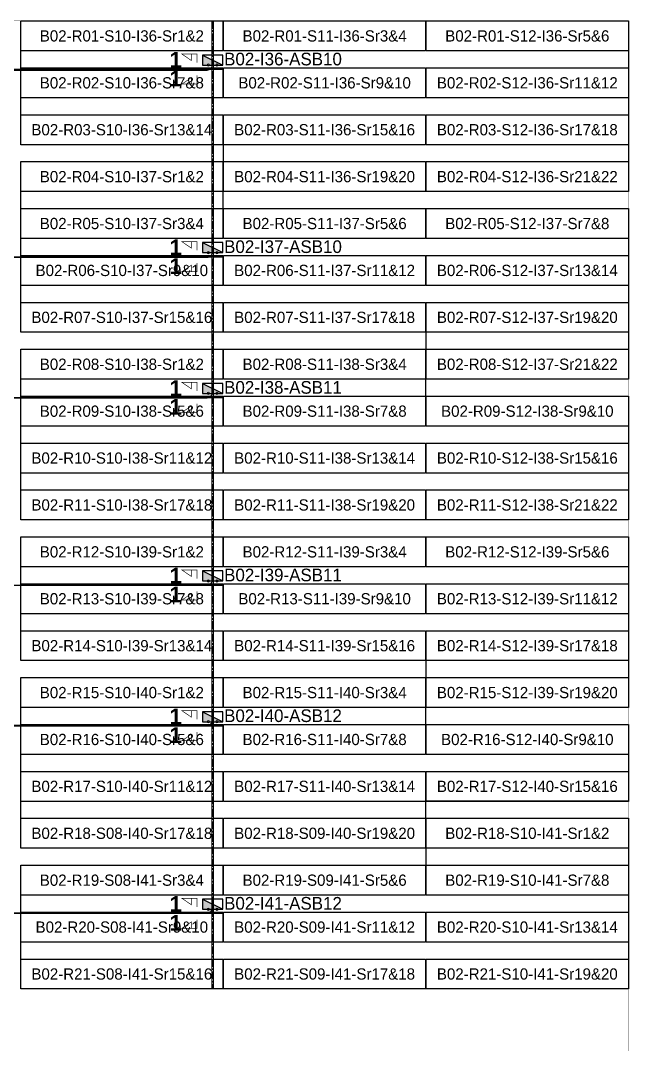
# Model space of a CAD drawing. Header units: metres. Extents: x 531759 to 532148, y 2675314 to 2675634.
# Drawn here: x 532050.6 to 532147.7, y 2675470.4 to 2675634.2 of the extents above; entities that cross this region are included whole.
import ezdxf
from ezdxf.enums import TextEntityAlignment as Align

# ---------------------------------------------------------------- set-up
doc = ezdxf.new("R2010")
doc.units = ezdxf.units.M
doc.linetypes.add('CENTER', pattern=[2, 1.25, -0.25, 0.25, -0.25])
doc.layers.add('Boundary-12.5 MW Block', color=6, linetype='Continuous', lineweight=9)
doc.layers.add('PILE', color=1, linetype='Continuous', lineweight=15)
for name, color, linetype in [('DC Trench BL-02', 40, 'Continuous'), ('E-Inverter Grouping', 2, 'Continuous'), ('Inverter Block-02', 7, 'Continuous'), ('LT Cable(AG) INV to LT Panel BL-02', 2, 'Continuous'), ('Messenger Wire Block-02 (Master Path)', 30, 'Continuous'), ('Messenger Wire Block-02 (MW Path)', 191, 'Continuous'), ('MMS Table Block-02', 8, 'Continuous'), ('Plan Line - DC BL-02', 40, 'Continuous'), ('Section Marking BL-02', 2, 'Continuous')]:
    doc.layers.add(name, color=color, linetype=linetype)
doc.styles.add('BoldTextStyle', font='arialbd.ttf')
doc.styles.get("Standard").update_dxf_attribs({"font": 'Adani Regular.ttf'})

# ---------------------------------------------------------------- blocks, each defined once
blk = doc.blocks.new('MMS Table (32.292 x 4.788)')
at = {"color": 0}
blk.add_lwpolyline([(0, -0.002), (0, 4.786), (32.292, 4.786), (32.292, -0.002)], close=True, dxfattribs=at)
at = {"color": 7}
blk.add_attdef('ID1', text='', height=1.8, dxfattribs=at).set_placement((16.146, 2.392), align=Align.MIDDLE_CENTER)
blk = doc.blocks.new('Inverter Block')
h = blk.add_hatch(color=0)
h.dxf.hatch_style = 1
h.paths.add_polyline_path([(-1.46, 2.27), (-1.46, 0.85), (1.46, 0.85)])
at = {"color": 0}
blk.add_lwpolyline([(1.46, 2.27), (-1.46, 2.27), (-1.46, 0.85), (1.46, 0.85)], close=True, dxfattribs=at)
blk.add_lwpolyline([(-1.46, 2.27), (1.46, 0.85)], dxfattribs=at)
at = {"layer": 'PILE'}
for centre in [(-0.61, 0.85), (0.61, 0.85)]:
    blk.add_circle(centre, 0.156, dxfattribs=at)
at = {"color": 7}
blk.add_attdef('ID', (-1.46, 3.01), '', height=1.8, dxfattribs=at)

msp = doc.modelspace()

# ---------------------------------------------------------------- linework, layer by layer
at = {"layer": 'Boundary-12.5 MW Block', "const_width": 0.05}
msp.add_lwpolyline([(531759.1, 2675634.08), (532147.7, 2675634.08), (532147.7, 2675321.79), (532082.92, 2675321.79), (532082.92, 2675314.29), (531759.1, 2675314.29)], close=True, dxfattribs=at)
at = {"layer": 'DC Trench BL-02', "color": 40, "const_width": 0.15}
msp.add_lwpolyline([(532081.43, 2675634.08), (532081.13, 2675634.08), (532081.13, 2675479.29), (532081.43, 2675479.29)], close=True, dxfattribs=at)
at = {"layer": 'E-Inverter Grouping'}
for points in [[(532147.7, 2675606.79), (532083.02, 2675606.79), (532083.02, 2675614.29), (532050.62, 2675614.29), (532050.62, 2675634.08), (532147.7, 2675634.08)], [(532147.7, 2675576.79), (532115.41, 2675576.79), (532115.41, 2675584.29), (532050.62, 2675584.29), (532050.62, 2675611.58), (532082.92, 2675611.58), (532082.92, 2675604.08), (532147.7, 2675604.08)], [(532115.31, 2675574.08), (532147.7, 2675574.08), (532147.7, 2675554.29), (532050.62, 2675554.29), (532050.62, 2675581.58), (532115.31, 2675581.58)]]:
    msp.add_lwpolyline(points, close=True, dxfattribs=at)
at = {"layer": 'E-Inverter Grouping', "color": 3}
for points in [[(532147.7, 2675524.29), (532115.41, 2675524.29), (532115.41, 2675531.79), (532050.62, 2675531.79), (532050.62, 2675551.58), (532147.7, 2675551.58)], [(532115.31, 2675521.58), (532147.7, 2675521.58), (532147.7, 2675509.29), (532115.31, 2675509.29), (532115.31, 2675501.79), (532050.62, 2675501.79), (532050.62, 2675529.08), (532115.31, 2675529.08)], [(532147.7, 2675479.29), (532050.62, 2675479.29), (532050.62, 2675499.08), (532115.41, 2675499.08), (532115.41, 2675506.58), (532147.7, 2675506.58)]]:
    msp.add_lwpolyline(points, close=True, dxfattribs=at)
at = {"layer": 'LT Cable(AG) INV to LT Panel BL-02', "color": 5}
for points in [[(531949.14, 2675494.94), (531945.68, 2675494.94, -0.414214), (531944.78, 2675495.84), (531944.78, 2675498.9, 0.214019), (531944.47, 2675499.57), (531937.76, 2675505.55, -0.214019), (531937.46, 2675506.22), (531937.46, 2675507.86, -0.0289), (531937.46, 2675507.96), (531937.52, 2675508.44, 0.0289), (531937.53, 2675508.54), (531937.53, 2675625.33, -0.414214), (531938.43, 2675626.23), (532080.38, 2675626.23, 0.414214), (532081.28, 2675627.13), (532081.28, 2675627.73)], [(531949.14, 2675494.89), (531945.63, 2675494.89, -0.414214), (531944.73, 2675495.79), (531944.73, 2675498.88, 0.214019), (531944.42, 2675499.55), (531937.71, 2675505.53, -0.214019), (531937.41, 2675506.2), (531937.41, 2675507.86, -0.0289), (531937.41, 2675507.96), (531937.47, 2675508.44, 0.0289), (531937.48, 2675508.55), (531937.48, 2675595.38, -0.414214), (531938.38, 2675596.28), (532080.38, 2675596.28, 0.414214), (532081.28, 2675597.18), (532081.28, 2675597.73)], [(531947.2, 2675494.84), (531945.58, 2675494.84, -0.414214), (531944.68, 2675495.74), (531944.68, 2675498.86, 0.214019), (531944.37, 2675499.53), (531937.66, 2675505.51, -0.214019), (531937.36, 2675506.18), (531937.36, 2675507.86, -0.0289), (531937.36, 2675507.97), (531937.42, 2675508.44, 0.0289), (531937.43, 2675508.55), (531937.43, 2675572.93, -0.414214), (531938.33, 2675573.83), (532080.38, 2675573.83, 0.414214), (532081.28, 2675574.73), (532081.28, 2675575.23)], [(531947.2, 2675494.79), (531945.53, 2675494.79, -0.414214), (531944.63, 2675495.69), (531944.63, 2675498.83, 0.214019), (531944.32, 2675499.51), (531937.61, 2675505.48, -0.214019), (531937.31, 2675506.16), (531937.31, 2675507.86, -0.0289), (531937.31, 2675507.97), (531937.37, 2675508.45, 0.0289), (531937.38, 2675508.55), (531937.38, 2675542.98, -0.414214), (531938.28, 2675543.88), (532080.38, 2675543.88, 0.414214), (532081.28, 2675544.78), (532081.28, 2675545.23)], [(531945.13, 2675494.77, -0.309777), (531944.55, 2675495.61), (531944.55, 2675498.8, 0.214019), (531944.25, 2675499.47), (531937.54, 2675505.45, -0.214019), (531937.23, 2675506.12), (531937.23, 2675507.87, -0.0289), (531937.24, 2675507.97), (531937.3, 2675508.45, 0.0289), (531937.3, 2675508.56), (531937.3, 2675520.55, -0.414214), (531938.2, 2675521.45), (532080.38, 2675521.45, 0.414214), (532081.28, 2675522.35), (532081.28, 2675522.73)], [(531945.13, 2675494.74, -0.317911), (531944.53, 2675495.59), (531944.53, 2675498.79, 0.214019), (531944.22, 2675499.46), (531937.51, 2675505.44, -0.214019), (531937.21, 2675506.11), (531937.21, 2675507.87, -0.0289), (531937.21, 2675507.97), (531937.27, 2675508.45, 0.0289), (531937.28, 2675508.56), (531937.28, 2675513.08, -0.414214), (531938.18, 2675513.98), (531986.76, 2675513.98, -0.414214), (531987.66, 2675513.08), (531987.66, 2675492.38, 0.414214), (531988.56, 2675491.48), (532080.38, 2675491.48, 0.414214), (532081.28, 2675492.38), (532081.28, 2675492.73)]]:
    msp.add_lwpolyline(points, format="xyb", dxfattribs=at)
at = {"layer": 'Messenger Wire Block-02 (Master Path)'}
for points in [[(531937.38, 2675626.38), (532082.92, 2675626.38)], [(531937.38, 2675596.38), (532082.92, 2675596.38)], [(531937.38, 2675573.88), (532082.92, 2675573.88)], [(531937.38, 2675543.88), (532082.92, 2675543.88)], [(531937.38, 2675521.38), (532082.92, 2675521.38)], [(531987.56, 2675491.38), (532082.92, 2675491.38)]]:
    msp.add_lwpolyline(points, dxfattribs=at)
at = {"layer": 'Messenger Wire Block-02 (MW Path)', "const_width": 0.1}
for points in [[(531937.38, 2675626.38), (532082.92, 2675626.38)], [(531937.38, 2675596.38), (532082.92, 2675596.38)], [(531937.38, 2675573.88), (532082.92, 2675573.88)], [(531937.38, 2675543.88), (532082.92, 2675543.88)], [(531937.38, 2675521.38), (532082.92, 2675521.38)], [(531987.56, 2675491.38), (532082.92, 2675491.38)]]:
    msp.add_lwpolyline(points, dxfattribs=at)
at = {"layer": 'Plan Line - DC BL-02', "color": 6, "linetype": 'CENTER'}
msp.add_lwpolyline([(532081.28, 2675634.08), (532081.28, 2675479.29)], dxfattribs=at)
at = {"layer": 'Section Marking BL-02', "color": 94, "lineweight": 35, "true_color": 0x00a500, "const_width": 0.1}
for points in [[(532078.78, 2675627.38), (532078.78, 2675628.77), (532076.38, 2675628.77), (532077.86, 2675627.76), (532077.86, 2675628.77)], [(532078.78, 2675625.38), (532078.78, 2675623.99), (532076.38, 2675623.99), (532077.86, 2675625), (532077.86, 2675623.99)], [(532078.78, 2675597.38), (532078.78, 2675598.77), (532076.38, 2675598.77), (532077.86, 2675597.76), (532077.86, 2675598.77)], [(532078.78, 2675595.38), (532078.78, 2675593.99), (532076.38, 2675593.99), (532077.86, 2675595), (532077.86, 2675593.99)], [(532078.78, 2675574.88), (532078.78, 2675576.27), (532076.38, 2675576.27), (532077.86, 2675575.26), (532077.86, 2675576.27)], [(532078.78, 2675572.88), (532078.78, 2675571.49), (532076.38, 2675571.49), (532077.86, 2675572.5), (532077.86, 2675571.49)], [(532078.78, 2675544.88), (532078.78, 2675546.27), (532076.38, 2675546.27), (532077.86, 2675545.26), (532077.86, 2675546.27)], [(532078.78, 2675542.88), (532078.78, 2675541.49), (532076.38, 2675541.49), (532077.86, 2675542.5), (532077.86, 2675541.49)], [(532078.78, 2675522.38), (532078.78, 2675523.77), (532076.38, 2675523.77), (532077.86, 2675522.76), (532077.86, 2675523.77)], [(532078.78, 2675520.38), (532078.78, 2675518.99), (532076.38, 2675518.99), (532077.86, 2675520), (532077.86, 2675518.99)], [(532078.78, 2675492.38), (532078.78, 2675493.77), (532076.38, 2675493.77), (532077.86, 2675492.76), (532077.86, 2675493.77)], [(532078.78, 2675490.38), (532078.78, 2675488.99), (532076.38, 2675488.99), (532077.86, 2675490), (532077.86, 2675488.99)]]:
    msp.add_lwpolyline(points, dxfattribs=at)

# ---------------------------------------------------------------- block references
at = {"layer": 'Inverter Block-02'}
ref = msp.add_blockref('Inverter Block', (532081.28, 2675626.07), dxfattribs=dict(at, xscale=1.124999999976148, yscale=1.124999999976148, zscale=1.124999999976148))
ref.add_attrib('ID', 'B02-I36-ASB10', (532083.11, 2675626.97), dxfattribs={"layer": '0', "color": 7, "height": 2.025})
ref = msp.add_blockref('Inverter Block', (532081.28, 2675596.07), dxfattribs=dict(at, xscale=1.124999999976148, yscale=1.124999999976148, zscale=1.124999999976148))
ref.add_attrib('ID', 'B02-I37-ASB10', (532083.11, 2675596.97), dxfattribs={"layer": '0', "color": 7, "height": 2.025})
ref = msp.add_blockref('Inverter Block', (532081.28, 2675573.57), dxfattribs=dict(at, xscale=1.124999999976148, yscale=1.124999999976148, zscale=1.124999999976148))
ref.add_attrib('ID', 'B02-I38-ASB11', (532083.11, 2675574.47), dxfattribs={"layer": '0', "color": 7, "height": 2.025})
ref = msp.add_blockref('Inverter Block', (532081.28, 2675543.57), dxfattribs=dict(at, xscale=1.124999999976148, yscale=1.124999999976148, zscale=1.124999999976148))
ref.add_attrib('ID', 'B02-I39-ASB11', (532083.11, 2675544.47), dxfattribs={"layer": '0', "color": 7, "height": 2.025})
ref = msp.add_blockref('Inverter Block', (532081.28, 2675521.07), dxfattribs=dict(at, xscale=1.124999999976148, yscale=1.124999999976148, zscale=1.124999999976148))
ref.add_attrib('ID', 'B02-I40-ASB12', (532083.11, 2675521.97), dxfattribs={"layer": '0', "color": 7, "height": 2.025})
ref = msp.add_blockref('Inverter Block', (532081.28, 2675491.07), dxfattribs=dict(at, xscale=1.124999999976148, yscale=1.124999999976148, zscale=1.124999999976148))
ref.add_attrib('ID', 'B02-I41-ASB12', (532083.11, 2675491.97), dxfattribs={"layer": '0', "color": 7, "height": 2.025})
at = {"layer": 'MMS Table Block-02'}
for p, values in [((532050.62, 2675629.29), {'ID1': 'B02-R01-S10-I36-Sr1&2'}), ((532083.02, 2675629.29), {'ID1': 'B02-R01-S11-I36-Sr3&4'}), ((532115.41, 2675629.29), {'ID1': 'B02-R01-S12-I36-Sr5&6'}), ((532050.62, 2675621.79), {'ID1': 'B02-R02-S10-I36-Sr7&8'}), ((532083.02, 2675621.79), {'ID1': 'B02-R02-S11-I36-Sr9&10'}), ((532115.41, 2675621.79), {'ID1': 'B02-R02-S12-I36-Sr11&12'}), ((532050.62, 2675614.29), {'ID1': 'B02-R03-S10-I36-Sr13&14'}), ((532083.02, 2675614.29), {'ID1': 'B02-R03-S11-I36-Sr15&16'}), ((532115.41, 2675614.29), {'ID1': 'B02-R03-S12-I36-Sr17&18'}), ((532050.62, 2675606.79), {'ID1': 'B02-R04-S10-I37-Sr1&2'}), ((532083.02, 2675606.79), {'ID1': 'B02-R04-S11-I36-Sr19&20'}), ((532115.41, 2675606.79), {'ID1': 'B02-R04-S12-I36-Sr21&22'}), ((532050.62, 2675599.29), {'ID1': 'B02-R05-S10-I37-Sr3&4'}), ((532083.02, 2675599.29), {'ID1': 'B02-R05-S11-I37-Sr5&6'}), ((532115.41, 2675599.29), {'ID1': 'B02-R05-S12-I37-Sr7&8'}), ((532050.62, 2675591.79), {'ID1': 'B02-R06-S10-I37-Sr9&10'}), ((532083.02, 2675591.79), {'ID1': 'B02-R06-S11-I37-Sr11&12'}), ((532115.41, 2675591.79), {'ID1': 'B02-R06-S12-I37-Sr13&14'}), ((532050.62, 2675584.29), {'ID1': 'B02-R07-S10-I37-Sr15&16'}), ((532083.02, 2675584.29), {'ID1': 'B02-R07-S11-I37-Sr17&18'}), ((532115.41, 2675584.29), {'ID1': 'B02-R07-S12-I37-Sr19&20'}), ((532050.62, 2675576.79), {'ID1': 'B02-R08-S10-I38-Sr1&2'}), ((532083.02, 2675576.79), {'ID1': 'B02-R08-S11-I38-Sr3&4'}), ((532115.41, 2675576.79), {'ID1': 'B02-R08-S12-I37-Sr21&22'}), ((532050.62, 2675569.29), {'ID1': 'B02-R09-S10-I38-Sr5&6'}), ((532083.02, 2675569.29), {'ID1': 'B02-R09-S11-I38-Sr7&8'}), ((532115.41, 2675569.29), {'ID1': 'B02-R09-S12-I38-Sr9&10'}), ((532050.62, 2675561.79), {'ID1': 'B02-R10-S10-I38-Sr11&12'}), ((532083.02, 2675561.79), {'ID1': 'B02-R10-S11-I38-Sr13&14'}), ((532115.41, 2675561.79), {'ID1': 'B02-R10-S12-I38-Sr15&16'}), ((532050.62, 2675554.29), {'ID1': 'B02-R11-S10-I38-Sr17&18'}), ((532083.02, 2675554.29), {'ID1': 'B02-R11-S11-I38-Sr19&20'}), ((532115.41, 2675554.29), {'ID1': 'B02-R11-S12-I38-Sr21&22'}), ((532050.62, 2675546.79), {'ID1': 'B02-R12-S10-I39-Sr1&2'}), ((532083.02, 2675546.79), {'ID1': 'B02-R12-S11-I39-Sr3&4'}), ((532115.41, 2675546.79), {'ID1': 'B02-R12-S12-I39-Sr5&6'}), ((532050.62, 2675539.29), {'ID1': 'B02-R13-S10-I39-Sr7&8'}), ((532083.02, 2675539.29), {'ID1': 'B02-R13-S11-I39-Sr9&10'}), ((532115.41, 2675539.29), {'ID1': 'B02-R13-S12-I39-Sr11&12'}), ((532050.62, 2675531.79), {'ID1': 'B02-R14-S10-I39-Sr13&14'}), ((532083.02, 2675531.79), {'ID1': 'B02-R14-S11-I39-Sr15&16'}), ((532115.41, 2675531.79), {'ID1': 'B02-R14-S12-I39-Sr17&18'}), ((532050.62, 2675524.29), {'ID1': 'B02-R15-S10-I40-Sr1&2'}), ((532083.02, 2675524.29), {'ID1': 'B02-R15-S11-I40-Sr3&4'}), ((532115.41, 2675524.29), {'ID1': 'B02-R15-S12-I39-Sr19&20'}), ((532050.62, 2675516.79), {'ID1': 'B02-R16-S10-I40-Sr5&6'}), ((532083.02, 2675516.79), {'ID1': 'B02-R16-S11-I40-Sr7&8'}), ((532115.41, 2675516.79), {'ID1': 'B02-R16-S12-I40-Sr9&10'}), ((532050.62, 2675509.29), {'ID1': 'B02-R17-S10-I40-Sr11&12'}), ((532083.02, 2675509.29), {'ID1': 'B02-R17-S11-I40-Sr13&14'}), ((532115.41, 2675509.29), {'ID1': 'B02-R17-S12-I40-Sr15&16'}), ((532050.62, 2675501.79), {'ID1': 'B02-R18-S08-I40-Sr17&18'}), ((532083.02, 2675501.79), {'ID1': 'B02-R18-S09-I40-Sr19&20'}), ((532115.41, 2675501.79), {'ID1': 'B02-R18-S10-I41-Sr1&2'}), ((532050.62, 2675494.29), {'ID1': 'B02-R19-S08-I41-Sr3&4'}), ((532083.02, 2675494.29), {'ID1': 'B02-R19-S09-I41-Sr5&6'}), ((532115.41, 2675494.29), {'ID1': 'B02-R19-S10-I41-Sr7&8'}), ((532050.62, 2675486.79), {'ID1': 'B02-R20-S08-I41-Sr9&10'}), ((532083.02, 2675486.79), {'ID1': 'B02-R20-S09-I41-Sr11&12'}), ((532115.41, 2675486.79), {'ID1': 'B02-R20-S10-I41-Sr13&14'}), ((532050.62, 2675479.29), {'ID1': 'B02-R21-S08-I41-Sr15&16'}), ((532083.02, 2675479.29), {'ID1': 'B02-R21-S09-I41-Sr17&18'}), ((532115.41, 2675479.29), {'ID1': 'B02-R21-S10-I41-Sr19&20'})]:
    msp.add_blockref('MMS Table (32.292 x 4.788)', p, dxfattribs=at).add_auto_attribs(values)

# ---------------------------------------------------------------- texts
at = {"layer": 'Section Marking BL-02', "color": 94, "true_color": 0x00a500, "style": 'BoldTextStyle'}
for p in [(532075.38, 2675627.88), (532075.38, 2675624.88), (532075.38, 2675597.88), (532075.38, 2675594.88), (532075.38, 2675575.38), (532075.38, 2675572.38), (532075.38, 2675545.38), (532075.38, 2675542.38), (532075.38, 2675522.88), (532075.38, 2675519.88), (532075.38, 2675492.88), (532075.38, 2675489.88)]:
    msp.add_text('1', height=2.5, dxfattribs=at).set_placement(p, align=Align.MIDDLE_CENTER)

doc.saveas('drawing.dxf')
